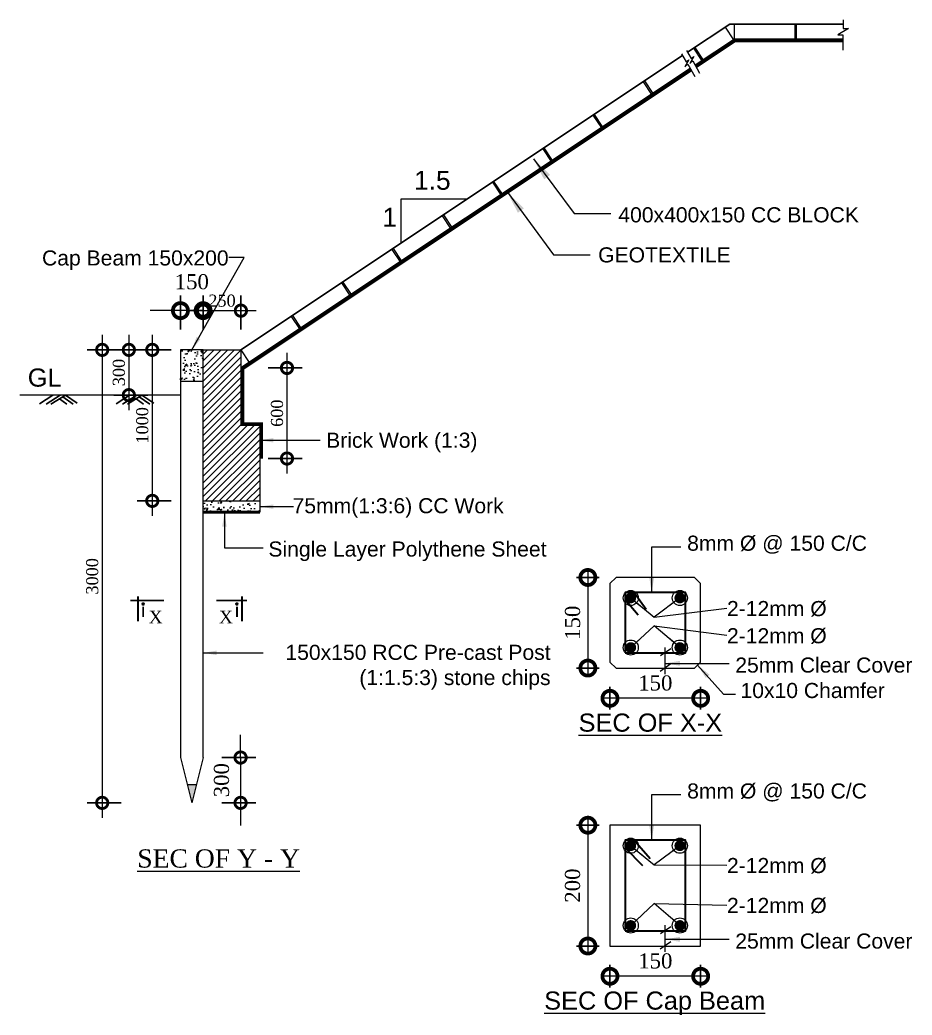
# Model space of a CAD drawing. Header units: millimetres. Extents: x -68595 to 8963, y 185076 to 197058.
# Drawn here: x -61958 to -56054, y 189259 to 195850 of the extents above; entities that cross this region are included whole.
import ezdxf

# ---------------------------------------------------------------- set-up
doc = ezdxf.new("R2010")
doc.units = ezdxf.units.MM
doc.header["$LTSCALE"] = 150
doc.header["$PDMODE"] = 35
for name, color, linetype, lineweight in [('Dimision', 4, 'Continuous', 9), ('Hatching', 35, 'Continuous', 18), ('Rod', 12, 'Continuous', 35), ('Structue', 7, 'Continuous', 18), ('Text', 7, 'Continuous', 15)]:
    doc.layers.add(name, color=color, linetype=linetype, lineweight=lineweight)
doc.layers.add('Pile', color=7, linetype='Continuous')
doc.styles.add('ROMANS', font='arial.ttf', dxfattribs={"height": 200})
doc.styles.get("Standard").update_dxf_attribs({"font": 'times.ttf'})
doc.dimstyles.new('ISO-25', dxfattribs={"dimtxt": 75, "dimasz": 50, "dimexe": 75, "dimexo": 45.625, "dimgap": 20, "dimtad": 1, "dimtoh": 1, "dimdec": 1, "dimdsep": 46, "dimtxsty": 'Standard', "dimblk": 'DOT', "dimcen": 300, "dimclrd": 256, "dimclre": 256, "dimclrt": 256, "dimadec": 0, "dimazin": 0, "dimtfac": 1, "dimtdec": 1, "dimtix": 1, "dimtmove": 0, "dimatfit": 3, "dimfxl": 75, "dimlwd": -1, "dimarcsym": 0})

# ---------------------------------------------------------------- blocks, each defined once
blk = doc.blocks.new('_DotSmall')
at = {"color": 0, "linetype": 'ByBlock', "const_width": 0.5}
blk.add_lwpolyline([(-0.0625, 0, 1), (0.0625, 0, 1)], format="xyb", close=True, dxfattribs=at)
blk = doc.blocks.new('*D3')
at = {"layer": 'Defpoints', "color": 0, "transparency": 16777216}
for p in [(-60895.3, 193924.2), (-60895.3, 193664.5), (-60745.3, 193664.5)]:
    blk.add_point(p, dxfattribs=at)
at = {"layer": 'Dimision', "lineweight": -2, "transparency": 16777216}
for p, q in [((-60895.3, 193799.2), (-60895.3, 194024.2)), ((-60745.3, 193799.2), (-60745.3, 194024.2))]:
    blk.add_line(p, q, dxfattribs=at)
at = {"layer": 'Dimision', "transparency": 16777216}
for p, q in [((-60895.3, 193924.2), (-61095.3, 193924.2)), ((-60745.3, 193924.2), (-60895.3, 193924.2)), ((-60745.3, 193924.2), (-60545.3, 193924.2))]:
    blk.add_line(p, q, dxfattribs=at)
at = {"layer": 'Dimision', "transparency": 16777216, "xscale": 200, "yscale": 200, "zscale": 200}
blk.add_blockref('_DotSmall', (-60895.3, 193924.2), dxfattribs=at)
at = {"layer": 'Dimision', "transparency": 16777216, "xscale": 200, "yscale": 200, "zscale": 200, "rotation": 180}
blk.add_blockref('_DotSmall', (-60745.3, 193924.2), dxfattribs=at)
at = {"layer": 'Dimision', "transparency": 16777216, "insert": (-60820.3, 194115), "char_height": 100, "attachment_point": 5}
blk.add_mtext('150', dxfattribs=at)
blk = doc.blocks.new('*D24')
at = {"layer": 'Defpoints', "color": 0, "transparency": 16777216}
for p in [(-60495.3, 193924.2), (-60745.3, 193664.5), (-60495.3, 193664.5)]:
    blk.add_point(p, dxfattribs=at)
at = {"layer": 'Dimision', "lineweight": -2, "transparency": 16777216}
for p, q in [((-60745.3, 193799.2), (-60745.3, 194024.2)), ((-60495.3, 193799.2), (-60495.3, 194024.2))]:
    blk.add_line(p, q, dxfattribs=at)
at = {"layer": 'Dimision', "transparency": 16777216}
blk.add_line((-60845.3, 193924.2), (-60395.3, 193924.2), dxfattribs=at)
at = {"layer": 'Dimision', "transparency": 16777216, "xscale": 150, "yscale": 150, "zscale": 150, "rotation": 180}
blk.add_blockref('_DotSmall', (-60745.3, 193924.2), dxfattribs=at)
at = {"layer": 'Dimision', "transparency": 16777216, "xscale": 150, "yscale": 150, "zscale": 150}
blk.add_blockref('_DotSmall', (-60495.3, 193924.2), dxfattribs=at)
at = {"layer": 'Dimision', "transparency": 16777216, "insert": (-60620.3, 193989.9), "char_height": 80, "attachment_point": 5}
blk.add_mtext('250', dxfattribs=at)
blk = doc.blocks.new('_Dot')
at = {"color": 0, "linetype": 'ByBlock', "lineweight": -2}
blk.add_line((-0.5, 0), (-1, 0), dxfattribs=at)
at = {"color": 0, "linetype": 'ByBlock', "const_width": 0.5}
blk.add_lwpolyline([(-0.25, 0, 1), (0.25, 0, 1)], format="xyb", close=True, dxfattribs=at)
blk = doc.blocks.new('*D13')
at = {"layer": 'Defpoints', "color": 0, "transparency": 16777216}
for p in [(-60784.5, 193664.5), (-61081.8, 192664.5), (-60784.5, 192664.5)]:
    blk.add_point(p, dxfattribs=at)
at = {"layer": 'Dimision', "transparency": 16777216}
blk.add_line((-61081.8, 193764.5), (-61081.8, 192564.5), dxfattribs=at)
at = {"layer": 'Dimision', "lineweight": -2, "transparency": 16777216}
for p, q in [((-60956.8, 193664.5), (-61181.8, 193664.5)), ((-60956.8, 192664.5), (-61181.8, 192664.5))]:
    blk.add_line(p, q, dxfattribs=at)
at = {"layer": 'Dimision', "transparency": 16777216, "xscale": 150, "yscale": 150, "zscale": 150}
for p, rotation in [((-61081.8, 193664.5), 90), ((-61081.8, 192664.5), 270)]:
    blk.add_blockref('_DotSmall', p, dxfattribs=dict(at, rotation=rotation))
at = {"layer": 'Dimision', "transparency": 16777216, "insert": (-61147.5, 193164.5), "char_height": 80, "attachment_point": 5, "rotation": 90}
blk.add_mtext('1000', dxfattribs=at)
blk = doc.blocks.new('*D15')
at = {"layer": 'Defpoints', "color": 0, "transparency": 16777216}
for p in [(-60745.3, 190964.6), (-60820.3, 190664.5), (-60497.4, 190664.5)]:
    blk.add_point(p, dxfattribs=at)
at = {"layer": 'Dimision', "transparency": 16777216}
for p, q in [((-60497.4, 190964.6), (-60497.4, 191114.6)), ((-60497.4, 190964.6), (-60497.4, 190664.5)), ((-60497.4, 190664.5), (-60497.4, 190514.5))]:
    blk.add_line(p, q, dxfattribs=at)
at = {"layer": 'Dimision', "lineweight": -2, "transparency": 16777216}
for p, q in [((-60622.4, 190964.6), (-60397.4, 190964.6)), ((-60622.4, 190664.5), (-60397.4, 190664.5))]:
    blk.add_line(p, q, dxfattribs=at)
at = {"layer": 'Dimision', "transparency": 16777216, "xscale": 150, "yscale": 150, "zscale": 150}
for p, rotation in [((-60497.4, 190964.6), 270), ((-60497.4, 190664.5), 90)]:
    blk.add_blockref('_DotSmall', p, dxfattribs=dict(at, rotation=rotation))
at = {"layer": 'Dimision', "transparency": 16777216, "insert": (-60623.3, 190814.6), "char_height": 100, "attachment_point": 5, "rotation": 90}
blk.add_mtext('300', dxfattribs=at)
blk = doc.blocks.new('*D16')
at = {"layer": 'Defpoints', "color": 0, "transparency": 16777216}
for p in [(-60905.4, 193664.5), (-61236.8, 193364.5), (-60905.4, 193364.5)]:
    blk.add_point(p, dxfattribs=at)
at = {"layer": 'Dimision', "transparency": 16777216}
blk.add_line((-61236.8, 193764.5), (-61236.8, 193264.5), dxfattribs=at)
at = {"layer": 'Dimision', "lineweight": -2, "transparency": 16777216}
for p, q in [((-61111.8, 193664.5), (-61336.8, 193664.5)), ((-61111.8, 193364.5), (-61336.8, 193364.5))]:
    blk.add_line(p, q, dxfattribs=at)
at = {"layer": 'Dimision', "transparency": 16777216, "xscale": 150, "yscale": 150, "zscale": 150}
for p, rotation in [((-61236.8, 193664.5), 90), ((-61236.8, 193364.5), 270)]:
    blk.add_blockref('_DotSmall', p, dxfattribs=dict(at, rotation=rotation))
at = {"layer": 'Dimision', "transparency": 16777216, "insert": (-61302.5, 193514.5), "char_height": 80, "attachment_point": 5, "rotation": 90}
blk.add_mtext('300', dxfattribs=at)
blk = doc.blocks.new('*D20')
at = {"layer": 'Defpoints', "color": 0, "transparency": 16777216}
for p in [(-61038.9, 193664.5), (-61413.1, 190664.5), (-61038.9, 190664.5)]:
    blk.add_point(p, dxfattribs=at)
at = {"layer": 'Dimision', "transparency": 16777216}
blk.add_line((-61413.1, 193764.5), (-61413.1, 190564.5), dxfattribs=at)
at = {"layer": 'Dimision', "lineweight": -2, "transparency": 16777216}
for p, q in [((-61288.1, 193664.5), (-61513.1, 193664.5)), ((-61288.1, 190664.5), (-61513.1, 190664.5))]:
    blk.add_line(p, q, dxfattribs=at)
at = {"layer": 'Dimision', "transparency": 16777216, "xscale": 150, "yscale": 150, "zscale": 150}
for p, rotation in [((-61413.1, 193664.5), 90), ((-61413.1, 190664.5), 270)]:
    blk.add_blockref('_DotSmall', p, dxfattribs=dict(at, rotation=rotation))
at = {"layer": 'Dimision', "transparency": 16777216, "insert": (-61478.8, 192164.5), "char_height": 80, "attachment_point": 5, "rotation": 90}
blk.add_mtext('3000', dxfattribs=at)
blk = doc.blocks.new('*D30')
at = {"layer": 'Defpoints', "color": 0, "ltscale": 10, "transparency": 16777216}
for p in [(-58053.1, 191557.2), (-57453.1, 191557.2), (-58053.1, 191356.9)]:
    blk.add_point(p, dxfattribs=at)
at = {"layer": 'Dimision', "lineweight": -2, "ltscale": 10, "transparency": 16777216}
for p, q in [((-58053.1, 191431.9), (-58053.1, 191281.9)), ((-57453.1, 191431.9), (-57453.1, 191281.9))]:
    blk.add_line(p, q, dxfattribs=at)
at = {"layer": 'Dimision', "ltscale": 10, "transparency": 16777216}
blk.add_line((-57393.1, 191356.9), (-58113.1, 191356.9), dxfattribs=at)
at = {"layer": 'Dimision', "ltscale": 10, "transparency": 16777216, "xscale": 200, "yscale": 200, "zscale": 200, "rotation": 180}
blk.add_blockref('_DotSmall', (-58053.1, 191356.9), dxfattribs=at)
at = {"layer": 'Dimision', "ltscale": 10, "transparency": 16777216, "xscale": 200, "yscale": 200, "zscale": 200}
blk.add_blockref('_DotSmall', (-57453.1, 191356.9), dxfattribs=at)
at = {"layer": 'Dimision', "ltscale": 10, "transparency": 16777216, "insert": (-57753.1, 191457.8), "char_height": 100, "attachment_point": 5}
blk.add_mtext('150', dxfattribs=at)
blk = doc.blocks.new('*D31')
at = {"layer": 'Defpoints', "color": 0, "ltscale": 10, "transparency": 16777216}
for p in [(-58053.1, 192157.2), (-58199.4, 191557.2), (-58013.1, 191557.2)]:
    blk.add_point(p, dxfattribs=at)
at = {"layer": 'Dimision', "ltscale": 10, "transparency": 16777216}
blk.add_line((-58199.4, 192217.2), (-58199.4, 191497.2), dxfattribs=at)
at = {"layer": 'Dimision', "lineweight": -2, "ltscale": 10, "transparency": 16777216}
for p, q in [((-58124.4, 192157.2), (-58274.4, 192157.2)), ((-58124.4, 191557.2), (-58274.4, 191557.2))]:
    blk.add_line(p, q, dxfattribs=at)
at = {"layer": 'Dimision', "ltscale": 10, "transparency": 16777216, "xscale": 200, "yscale": 200, "zscale": 200}
for p, rotation in [((-58199.4, 192157.2), 90), ((-58199.4, 191557.2), 270)]:
    blk.add_blockref('_DotSmall', p, dxfattribs=dict(at, rotation=rotation))
at = {"layer": 'Dimision', "ltscale": 10, "transparency": 16777216, "insert": (-58300.2, 191857.2), "char_height": 100, "attachment_point": 5, "rotation": 90}
blk.add_mtext('150', dxfattribs=at)
blk = doc.blocks.new('*D33')
at = {"layer": 'Defpoints', "color": 0, "ltscale": 10, "transparency": 16777216}
for p in [(-58053.1, 189716.5), (-57453.1, 189716.5), (-58053.1, 189516.2)]:
    blk.add_point(p, dxfattribs=at)
at = {"layer": 'Dimision', "lineweight": -2, "ltscale": 10, "transparency": 16777216}
for p, q in [((-58053.1, 189591.2), (-58053.1, 189441.2)), ((-57453.1, 189591.2), (-57453.1, 189441.2))]:
    blk.add_line(p, q, dxfattribs=at)
at = {"layer": 'Dimision', "ltscale": 10, "transparency": 16777216}
blk.add_line((-57393.1, 189516.2), (-58113.1, 189516.2), dxfattribs=at)
at = {"layer": 'Dimision', "ltscale": 10, "transparency": 16777216, "xscale": 200, "yscale": 200, "zscale": 200, "rotation": 180}
blk.add_blockref('_DotSmall', (-58053.1, 189516.2), dxfattribs=at)
at = {"layer": 'Dimision', "ltscale": 10, "transparency": 16777216, "xscale": 200, "yscale": 200, "zscale": 200}
blk.add_blockref('_DotSmall', (-57453.1, 189516.2), dxfattribs=at)
at = {"layer": 'Dimision', "ltscale": 10, "transparency": 16777216, "insert": (-57753.1, 189617.1), "char_height": 100, "attachment_point": 5}
blk.add_mtext('150', dxfattribs=at)
blk = doc.blocks.new('*D34')
at = {"layer": 'Defpoints', "color": 0, "ltscale": 10, "transparency": 16777216}
for p in [(-58053.1, 190516.5), (-58199.4, 189716.5), (-58053.1, 189716.5)]:
    blk.add_point(p, dxfattribs=at)
at = {"layer": 'Dimision', "ltscale": 10, "transparency": 16777216}
blk.add_line((-58199.4, 190576.5), (-58199.4, 189656.5), dxfattribs=at)
at = {"layer": 'Dimision', "lineweight": -2, "ltscale": 10, "transparency": 16777216}
for p, q in [((-58124.4, 190516.5), (-58274.4, 190516.5)), ((-58124.4, 189716.5), (-58274.4, 189716.5))]:
    blk.add_line(p, q, dxfattribs=at)
at = {"layer": 'Dimision', "ltscale": 10, "transparency": 16777216, "xscale": 200, "yscale": 200, "zscale": 200}
for p, rotation in [((-58199.4, 190516.5), 90), ((-58199.4, 189716.5), 270)]:
    blk.add_blockref('_DotSmall', p, dxfattribs=dict(at, rotation=rotation))
at = {"layer": 'Dimision', "ltscale": 10, "transparency": 16777216, "insert": (-58300.2, 190116.5), "char_height": 100, "attachment_point": 5, "rotation": 90}
blk.add_mtext('200', dxfattribs=at)
blk = doc.blocks.new('*D77')
at = {"layer": 'Defpoints', "color": 0, "transparency": 16777216}
for p in [(-60481.7, 193544.8), (-60341.9, 192944.8), (-60190.3, 192944.8)]:
    blk.add_point(p, dxfattribs=at)
at = {"layer": 'Dimision', "transparency": 16777216}
blk.add_line((-60190.3, 193644.8), (-60190.3, 192844.8), dxfattribs=at)
at = {"layer": 'Dimision', "lineweight": -2, "transparency": 16777216}
for p, q in [((-60315.3, 193544.8), (-60090.3, 193544.8)), ((-60315.3, 192944.8), (-60090.3, 192944.8))]:
    blk.add_line(p, q, dxfattribs=at)
at = {"layer": 'Dimision', "transparency": 16777216, "xscale": 150, "yscale": 150, "zscale": 150}
for p, rotation in [((-60190.3, 193544.8), 90), ((-60190.3, 192944.8), 270)]:
    blk.add_blockref('_DotSmall', p, dxfattribs=dict(at, rotation=rotation))
at = {"layer": 'Dimision', "transparency": 16777216, "insert": (-60256, 193244.8), "char_height": 80, "attachment_point": 5, "rotation": 90}
blk.add_mtext('600', dxfattribs=at)

msp = doc.modelspace()

# ---------------------------------------------------------------- hatches: boundary and pattern name
at = {"layer": 'Dimision', "ltscale": 10}
h = msp.add_hatch(color=256, dxfattribs=at)
h.dxf.hatch_style = 1
h.paths.add_polyline_path([(-60789.91, 190786.1), (-60850.68, 190786.1), (-60820.29, 190664.54)])
at = {"layer": 'Hatching', "ltscale": 10}
h = msp.add_hatch(dxfattribs=at)
h.set_pattern_fill('AR-CONC', color=256, scale=0.5, style=0)
h.set_pattern_definition([(50, (1708.33, -42462.21), (91.092334, -7.969543), [9.525, -104.775]), (355, (1708.33, -42462.21), (-17.62171, 95.528423), [7.62, -83.820292]), (100.451445, (1715.92, -42462.87), (73.470624, 87.558876), [8.095004, -89.045122]), (46.1842, (1708.33, -42436.81), (135.53952, -21.021164), [14.2875, -157.1625]), (96.63556, (1719.62, -42438.56), (118.70207, 123.71306), [12.14251, -133.567804]), (351.18415, (1708.33, -42436.8), (118.70207, 123.71306), [11.42998, -125.729866]), (21, (1721.03, -42443.16), (75.807196, -51.1326), [9.525, -104.775]), (326, (1721.03, -42443.16), (30.901014, 92.093983), [7.62, -83.82]), (71.451445, (1727.34, -42447.42), (106.70821, 40.961384), [8.095004, -89.04497]), (37.5, (1708.327, -42462.206), (1.5443016, 42.2775194), [0, -82.804, 0, -85.09, 0, -84.1375]), (7.5, (1708.327, -42462.206), (33.409831, 50.090287), [0, -48.514, 0, -80.899, 0, -32.0675]), (327.5, (1680.006, -42462.206), (67.7952976, -2.864372), [0, -31.75, 0, -99.06, 0, -131.445]), (317.5, (1667.306, -42462.206), (74.06459, 12.713246), [0, -41.275, 0, -65.786, 0, -93.345])])
h.paths.add_polyline_path([(-60745.29, 193664.54), (-60895.29, 193664.54), (-60895.29, 193453.98), (-60745.29, 193453.98)])
h = msp.add_hatch(dxfattribs=at)
h.set_pattern_fill('ANSI31', color=256, scale=10, style=0)
h.set_pattern_definition([(45, (-13483.35, -41171.98), (-22.4506403, 22.4506403), [])])
h.paths.add_polyline_path([(-60370.29, 193164.54), (-60495.29, 193164.54), (-60495.29, 193664.54), (-60745.29, 193664.54), (-60745.29, 192664.54), (-60370.29, 192664.54)])
h = msp.add_hatch(dxfattribs=at)
h.set_pattern_fill('AR-CONC', color=256, scale=0.5, style=0)
h.set_pattern_definition([(50, (-12732.26, -40821.34), (91.092334, -7.969543), [9.525, -104.775]), (355, (-12732.26, -40821.34), (-17.62171, 95.528423), [7.62, -83.820292]), (100.451445, (-12724.67, -40822.005), (73.470624, 87.558876), [8.095004, -89.045122]), (46.1842, (-12732.26, -40795.94), (135.53952, -21.021164), [14.2875, -157.1625]), (96.63556, (-12720.97, -40797.69), (118.70207, 123.71306), [12.14251, -133.567804]), (351.18415, (-12732.26, -40795.94), (118.70207, 123.71306), [11.42998, -125.729866]), (21, (-12719.56, -40802.29), (75.807196, -51.1326), [9.525, -104.775]), (326, (-12719.56, -40802.29), (30.901014, 92.093983), [7.62, -83.82]), (71.451445, (-12713.25, -40806.55), (106.70821, 40.961384), [8.095004, -89.04497]), (37.5, (-12732.263, -40821.34), (1.5443016, 42.2775194), [0, -82.804, 0, -85.09, 0, -84.1375]), (7.5, (-12732.263, -40821.34), (33.409831, 50.090287), [0, -48.514, 0, -80.899, 0, -32.0675]), (327.5, (-12760.584, -40821.34), (67.7952976, -2.864372), [0, -31.75, 0, -99.06, 0, -131.445]), (317.5, (-12773.284, -40821.34), (74.06459, 12.713246), [0, -41.275, 0, -65.786, 0, -93.345])])
h.paths.add_polyline_path([(-60370.29, 192589.54), (-60370.29, 192664.54), (-60745.29, 192664.54), (-60745.29, 192589.54)])
at = {"layer": 'Pile', "ltscale": 5}
h = msp.add_hatch(color=5, dxfattribs=at)
h.set_gradient(color1=(0, 0, 255), one_color=1, tint=1, name='CYLINDER')
h.paths.add_polyline_path([(-61148.44, 191981.41, -1), (-61135.43, 191981.41, -1)])
h = msp.add_hatch(color=5, dxfattribs=at)
h.set_gradient(color1=(0, 0, 255), one_color=1, tint=1, name='CYLINDER')
h.paths.add_polyline_path([(-60514.88, 191981.41, 1), (-60527.9, 191981.41, 1)])

# ---------------------------------------------------------------- linework, layer by layer
at = {"layer": 'Dimision'}
for p, q in [((-58999.73, 194661.58), (-59437.55, 194661.58)), ((-59437.55, 194661.58), (-59437.55, 194369.7))]:
    msp.add_line(p, q, dxfattribs=at)
at = {"layer": 'Dimision', "ltscale": 10}
msp.add_line((-60850.68, 190786.1), (-60789.91, 190786.1), dxfattribs=at)
for points in [[(-60745.29, 190964.58), (-60745.29, 193664.54), (-60895.29, 193664.54), (-60895.29, 190964.58)], [(-60895.29, 190964.58), (-60820.29, 190664.54)], [(-60745.29, 190964.58), (-60820.29, 190664.54)]]:
    msp.add_lwpolyline(points, dxfattribs=at)
at = {"layer": 'Dimision'}
for points in [[(-57650.8, 191683.99), (-57718.28, 191637.78)], [(-57689.92, 191694.47), (-57689.92, 191517.69)], [(-57650.37, 191585.74), (-57720.02, 191535.48)], [(-57650.8, 189843.29), (-57718.28, 189797.07)], [(-57689.92, 189853.76), (-57689.92, 189676.99)], [(-57650.37, 189745.04), (-57720.02, 189694.77)]]:
    msp.add_lwpolyline(points, dxfattribs=at)
at = {"layer": 'Hatching', "linetype": 'Continuous', "lineweight": 25}
for p, q in [((-61738.97, 193364.7), (-61826.98, 193308)), ((-61691.02, 193364.6), (-61784.37, 193305.26)), ((-61656.39, 193364.54), (-61752.14, 193305.22)), ((-61695.83, 193340.1), (-61646.51, 193304.09)), ((-61674.08, 193353.57), (-61604.3, 193304.92)), ((-61656.39, 193364.54), (-61578.59, 193310.38)), ((-61232.52, 193364.7), (-61320.54, 193308)), ((-61184.57, 193364.6), (-61277.92, 193305.26)), ((-61149.94, 193364.54), (-61245.69, 193305.22)), ((-61189.39, 193340.1), (-61140.07, 193304.09)), ((-61167.63, 193353.57), (-61097.85, 193304.92)), ((-61149.94, 193364.54), (-61072.15, 193310.38))]:
    msp.add_line(p, q, dxfattribs=at)
at = {"layer": 'Pile', "ltscale": 5}
for p, q in [((-61006.01, 192004.01), (-61225.78, 192004.01)), ((-60657.32, 192004.01), (-60455.58, 192004.01))]:
    msp.add_line(p, q, dxfattribs=at)
at = {"layer": 'Pile', "ltscale": 5, "const_width": 13.01}
for points in [[(-61175.47, 192031.39), (-61175.47, 191866.02)], [(-60487.85, 192031.39), (-60487.85, 191866.02)], [(-61141.94, 191963.18), (-61141.94, 191894.97)], [(-60521.39, 191963.18), (-60521.39, 191894.97)]]:
    msp.add_lwpolyline(points, dxfattribs=at)
at = {"layer": 'Pile', "ltscale": 5}
for centre in [(-61141.94, 191981.41), (-60521.39, 191981.41)]:
    msp.add_circle(centre, 6.51, dxfattribs=at)
at = {"layer": 'Rod', "ltscale": 3}
for p, q in [((-57893.8, 192057.2), (-57813.62, 191947.11)), ((-57953.11, 192011.41), (-57866.58, 191909.02)), ((-57892.48, 190416.5), (-57786.43, 190296.96)), ((-57953.11, 190366.45), (-57838.13, 190250.26))]:
    msp.add_line(p, q, dxfattribs=at)
for points in [[(-57953.11, 191657.2), (-57553.11, 191657.2), (-57553.11, 192057.2), (-57953.11, 192057.2)], [(-57953.11, 189816.5), (-57553.11, 189816.5), (-57553.11, 190416.5), (-57953.11, 190416.5)]]:
    msp.add_lwpolyline(points, close=True, dxfattribs=at)
at = {"layer": 'Rod', "ltscale": 10, "const_width": 35.78}
for points in [[(-57933.55, 192021.47, -1), (-57897.77, 192021.47, -1)], [(-57572.67, 192021.47, 1), (-57608.45, 192021.47, 1)], [(-57933.55, 191692.94, 1), (-57897.77, 191692.94, 1)], [(-57572.67, 191692.94, -1), (-57608.45, 191692.94, -1)], [(-57933.55, 190380.76, -1), (-57897.77, 190380.76, -1)], [(-57572.67, 190380.76, 1), (-57608.45, 190380.76, 1)], [(-57933.55, 189852.23, 1), (-57897.77, 189852.23, 1)], [(-57572.67, 189852.23, -1), (-57608.45, 189852.23, -1)]]:
    msp.add_lwpolyline(points, format="xyb", close=True, dxfattribs=at)
at = {"layer": 'Structue', "lineweight": 30, "ltscale": 3}
for p, q in [((-57539.52, 195635.05), (-57259.68, 195821.61)), ((-57259.68, 195821.61), (-56511.08, 195821.61)), ((-57488.65, 195548.78), (-57229.4, 195721.61)), ((-57229.4, 195721.61), (-56511.08, 195721.61)), ((-60495.29, 193664.54), (-57572.48, 195613.08)), ((-60495.29, 193544.35), (-57521.6, 195526.81))]:
    msp.add_line(p, q, dxfattribs=at)
at = {"layer": 'Structue', "ltscale": 3}
for p, q in [((-57228.2, 195709.94), (-57228.2, 195821.61)), ((-56828.2, 195709.94), (-56828.2, 195821.61)), ((-56818.2, 195709.94), (-56818.2, 195821.61)), ((-57290.26, 195801.23), (-57234.79, 195718.02)), ((-57499.91, 195661.46), (-57444.44, 195578.25)), ((-57491.59, 195667), (-57436.12, 195583.8)), ((-57832.73, 195439.58), (-57777.26, 195356.37)), ((-57824.41, 195445.12), (-57768.94, 195361.92)), ((-58165.55, 195217.7), (-58110.08, 195134.49)), ((-58157.23, 195223.24), (-58101.76, 195140.04)), ((-58498.37, 194995.82), (-58442.9, 194912.61)), ((-58490.05, 195001.36), (-58434.58, 194918.16)), ((-58831.19, 194773.94), (-58775.72, 194690.73)), ((-58822.87, 194779.48), (-58767.4, 194696.28)), ((-59155.69, 194557.6), (-59100.22, 194474.4)), ((-59164.01, 194552.06), (-59108.54, 194468.85)), ((-59164.01, 194552.06), (-59108.54, 194468.85)), ((-59496.83, 194330.18), (-59441.36, 194246.97)), ((-59488.51, 194335.72), (-59433.04, 194252.52)), ((-59829.65, 194108.3), (-59774.18, 194025.09)), ((-59821.33, 194113.84), (-59765.86, 194030.64)), ((-60162.47, 193886.42), (-60107, 193803.21)), ((-60154.15, 193891.96), (-60098.68, 193808.76)), ((-60745.29, 193664.54), (-60495.29, 193664.54)), ((-60495.29, 193664.54), (-60439.82, 193581.33)), ((-60495.29, 193664.54), (-60495.29, 193164.54)), ((-60370.29, 193164.54), (-60495.29, 193164.54)), ((-60370.29, 193164.54), (-60370.29, 192589.54)), ((-60745.29, 192664.54), (-60370.29, 192664.54))]:
    msp.add_line(p, q, dxfattribs=at)
at = {"layer": 'Structue', "linetype": 'Continuous'}
for p, q in [((-60745.29, 193453.98), (-60895.29, 193453.98)), ((-60895.29, 193364.54), (-61957.57, 193364.54))]:
    msp.add_line(p, q, dxfattribs=at)
at = {"layer": 'Structue', "lineweight": 50, "ltscale": 3}
msp.add_line((-60745.29, 192589.54), (-60370.29, 192589.54), dxfattribs=at)
at = {"layer": 'Structue', "linetype": 'Continuous'}
msp.add_lwpolyline([(-56511.08, 195849.55), (-56511.08, 195791.53), (-56475.06, 195791.53), (-56544.79, 195751.08), (-56511.21, 195751.08), (-56511.21, 195649.16)], dxfattribs=at)
at = {"layer": 'Structue', "lineweight": 30, "ltscale": 3, "const_width": 20}
for points in [[(-57483.54, 195539.72), (-57228.2, 195709.94)], [(-57229.4, 195709.94), (-56511.08, 195709.94)], [(-60481.73, 193540.92), (-57516.5, 195517.75)], [(-60481.73, 193544.79), (-60481.73, 193164.79)], [(-60495.29, 193174.99), (-60359.99, 193174.99)], [(-60359.48, 193184.99), (-60359.48, 192943.9)]]:
    msp.add_lwpolyline(points, dxfattribs=at)
at = {"layer": 'Structue', "ltscale": 3}
for points in [[(-57579.4, 195625.36), (-57549.53, 195572.29), (-57531.27, 195585.56), (-57557.82, 195538.3), (-57538.27, 195556.34), (-57492.55, 195475.27)], [(-57546.44, 195647.34), (-57516.57, 195594.27), (-57498.31, 195607.53), (-57524.87, 195560.27), (-57505.31, 195578.31), (-57459.59, 195497.24)]]:
    msp.add_lwpolyline(points, dxfattribs=at)
for points in [[(-58013.11, 191557.2), (-57493.11, 191557.2), (-57453.11, 191597.2), (-57453.11, 192117.2), (-57493.11, 192157.2), (-58013.11, 192157.2), (-58053.11, 192117.2), (-58053.11, 191597.2)], [(-58053.11, 189716.5), (-57453.11, 189716.5), (-57453.11, 190516.5), (-58053.11, 190516.5)]]:
    msp.add_lwpolyline(points, close=True, dxfattribs=at)

# ---------------------------------------------------------------- texts
at = {"layer": 'Text', "style": 'ROMANS'}
for s, height, p in [('1.5', 125, (-59349.99, 194724.69)), ('1', 125, (-59558.82, 194480.34)), ('400x400x150 CC BLOCK', 100, (-57997.67, 194508.82)), (' Cap Beam 150x200', 100, (-61850.1, 194223.17)), ('GEOTEXTILE', 100, (-58131.48, 194243.38)), ('GL', 120, (-61905.61, 193421)), ('Brick Work (1:3)', 100, (-59930.95, 193016.14)), ('Single Layer Polythene Sheet', 100, (-60313.39, 192295.62)), ('8mm %%C @ 150 C/C ', 100, (-57542.36, 192334.05)), ('2-12mm %%C  ', 100, (-57278.85, 191901.23)), ('2-12mm %%C  ', 100, (-57278.85, 191721.27)), ('25mm Clear Cover', 100, (-57223.76, 191527.01)), ('10x10 Chamfer', 100, (-57189.32, 191358.69)), ('8mm %%C @ 150 C/C ', 100, (-57542.36, 190693.35)), ('2-12mm %%C  ', 100, (-57278.85, 190199.42)), ('2-12mm %%C  ', 100, (-57278.85, 189935.24)), ('25mm Clear Cover', 100, (-57223.76, 189699.39))]:
    msp.add_text(s, height=height, dxfattribs=at).set_placement(p)
at = {"layer": 'Text'}
for p in [(-61105.05, 191853.14), (-60639.94, 191853.14)]:
    msp.add_text('X', height=84, dxfattribs=at).set_placement(p)
at = {"layer": 'Text', "ltscale": 50, "style": 'ROMANS'}
for s, p in [('%%USEC OF X-X', (-58260.91, 191135.92)), ('%%USEC OF Cap Beam', (-58488.41, 189295.22))]:
    msp.add_text(s, height=120, dxfattribs=at).set_placement(p)
at = {"layer": 'Text', "ltscale": 50}
msp.add_text('%%USEC OF Y - Y', height=120.96, dxfattribs=at).set_placement((-61181.03, 190235.75))
at = {"layer": 'Text', "char_height": 100, "attachment_point": 3, "style": 'ROMANS'}
for s, insert, width in [('75mm(1:3:6) CC Work', (-58756.4, 192682.25), 2031.8826), ('150x150 RCC Pre-cast Post (1:1.5:3) stone chips', (-58446.03, 191711.31), 1771.2301)]:
    msp.add_mtext(s, dxfattribs=dict(at, insert=insert, width=width))

# ---------------------------------------------------------------- dimensions: what is measured, and where the dimension line sits
at = {"layer": 'Dimision'}
for base, p1, p2, angle, text, override, picture, middle in [((-60895.29, 193924.16), (-60745.29, 193664.54), (-60895.29, 193664.54), 180, '150', {"dimtxt": 100, "dimasz": 200, "dimexe": 100, "dimexo": 25, "dimgap": 140, "dimblk1": 'DotSmall', "dimblk2": 'DotSmall', "dimsah": 1, "dimdle": 100, "dimfxl": 125, "dimfxlon": 1}, '*D3', (-60820.29, 194115.03)), ((-60495.29, 193924.16), (-60745.29, 193664.54), (-60495.29, 193664.54), 180, '250', {"dimtxt": 80, "dimasz": 150, "dimexe": 100, "dimexo": 25, "dimgap": 25, "dimblk1": 'DotSmall', "dimblk2": 'DotSmall', "dimsah": 1, "dimdle": 100, "dimfxl": 125, "dimfxlon": 1}, '*D24', (-60620.29, 193989.86)), ((-61236.82, 193364.54), (-60905.41, 193664.54), (-60905.41, 193364.54), 90, '300', {"dimtxt": 80, "dimasz": 150, "dimexe": 100, "dimexo": 25, "dimgap": 25, "dimblk1": 'DotSmall', "dimblk2": 'DotSmall', "dimsah": 1, "dimdle": 100, "dimfxl": 125, "dimfxlon": 1}, '*D16', (-61302.51, 193514.54))]:
    dim = msp.add_linear_dim(base=base, p1=p1, p2=p2, angle=angle, text=text, dimstyle='ISO-25', override=override, dxfattribs=at)
    dim.commit()
    dim.dimension.update_dxf_attribs({"geometry": picture, "text_midpoint": middle})
for base, p1, p2, override, picture, middle in [((-61413.1, 190664.54), (-61038.89, 193664.54), (-61038.89, 190664.54), {"dimtxt": 80, "dimasz": 150, "dimexe": 100, "dimexo": 25, "dimgap": 25, "dimblk1": 'DotSmall', "dimblk2": 'DotSmall', "dimsah": 1, "dimdle": 100, "dimfxl": 125, "dimfxlon": 1}, '*D20', (-61478.79, 192164.54)), ((-60190.29, 192944.78), (-60481.73, 193544.79), (-60341.94, 192944.78), {"dimtxt": 80, "dimasz": 150, "dimexe": 100, "dimexo": 25, "dimgap": 25, "dimblk1": 'DotSmall', "dimblk2": 'DotSmall', "dimsah": 1, "dimdle": 100, "dimfxl": 125, "dimfxlon": 1}, '*D77', (-60255.98, 193244.78)), ((-60497.39, 190664.54), (-60745.29, 190964.58), (-60820.29, 190664.54), {"dimtxt": 100, "dimasz": 150, "dimexe": 100, "dimexo": 25, "dimgap": 75, "dimblk1": 'DotSmall', "dimblk2": 'DotSmall', "dimsah": 1, "dimdle": 100, "dimfxl": 125, "dimfxlon": 1}, '*D15', (-60623.25, 190814.56))]:
    dim = msp.add_linear_dim(base=base, p1=p1, p2=p2, angle=90, dimstyle='ISO-25', override=override, dxfattribs=at)
    dim.commit()
    dim.dimension.update_dxf_attribs({"geometry": picture, "text_midpoint": middle})
dim = msp.add_linear_dim(base=(-61081.78, 192664.54), p1=(-60784.54, 193664.54), p2=(-60784.54, 192664.54), angle=90, text='1000', dimstyle='ISO-25', override={"dimtxt": 80, "dimasz": 150, "dimexe": 100, "dimexo": 25, "dimgap": 25, "dimblk1": 'DotSmall', "dimblk2": 'DotSmall', "dimsah": 1, "dimdle": 100, "dimfxl": 125, "dimfxlon": 1}, dxfattribs=at)
dim.commit()
dim.dimension.update_dxf_attribs({"geometry": '*D13', "text_midpoint": (-61081.78, 193164.54), "dimtype": 160})
at = {"layer": 'Dimision', "ltscale": 10}
for base, p1, p2, picture, middle in [((-58199.37, 191557.2), (-58053.11, 192157.2), (-58013.11, 191557.2), '*D31', (-58300.23, 191857.2)), ((-58199.37, 189716.5), (-58053.11, 190516.5), (-58053.11, 189716.5), '*D34', (-58300.23, 190116.5))]:
    dim = msp.add_linear_dim(base=base, p1=p1, p2=p2, angle=90, dimstyle='ISO-25', override={"dimtxt": 100, "dimasz": 200, "dimgap": 50, "dimlfac": 0.25, "dimblk1": 'DotSmall', "dimblk2": 'DotSmall', "dimsah": 1, "dimdle": 60, "dimfxlon": 1}, dxfattribs=at)
    dim.commit()
    dim.dimension.update_dxf_attribs({"geometry": picture, "text_midpoint": middle})
for base, p1, p2, picture, middle in [((-58053.11, 191356.9), (-57453.11, 191557.2), (-58053.11, 191557.2), '*D30', (-57753.11, 191457.76)), ((-58053.11, 189516.19), (-57453.11, 189716.5), (-58053.11, 189716.5), '*D33', (-57753.11, 189617.06))]:
    dim = msp.add_linear_dim(base=base, p1=p1, p2=p2, dimstyle='ISO-25', override={"dimtxt": 100, "dimasz": 200, "dimgap": 50, "dimlfac": 0.25, "dimblk1": 'DotSmall', "dimblk2": 'DotSmall', "dimsah": 1, "dimdle": 60, "dimfxlon": 1}, dxfattribs=at)
    dim.commit()
    dim.dimension.update_dxf_attribs({"geometry": picture, "text_midpoint": middle})

# ---------------------------------------------------------------- leaders
at = {"layer": 'Dimision'}
for points, override in [([(-58558.74, 194928.44), (-58289.68, 194568.57), (-58047.27, 194568.57)], {"dimasz": 150, "dimtad": 0}), ([(-58731.45, 194707.78), (-58427.56, 194293.41), (-58185.15, 194293.41)], {"dimasz": 150, "dimtad": 0}), ([(-57777.08, 192058.31), (-57777.08, 192359.62), (-57583.35, 192359.62)], {"dimasz": 100, "dimtad": 0}), ([(-57689.92, 191588.48), (-57391.61, 191588.48), (-57265.18, 191588.48)], {"dimasz": 100, "dimtad": 0}), ([(-57473.11, 191577.2), (-57301.3, 191383.95), (-57222.06, 191383.95)], {"dimasz": 100, "dimtad": 0}), ([(-57777.08, 190417.61), (-57777.08, 190718.91), (-57583.35, 190718.91)], {"dimasz": 100, "dimtad": 0}), ([(-57689.92, 189760.86), (-57391.61, 189760.86), (-57265.18, 189760.86)], {"dimasz": 100, "dimtad": 0})]:
    msp.add_leader(points, dimstyle='ISO-25', override=override, dxfattribs=at)
at = {"layer": 'Dimision', "ltscale": 10}
for points, override in [([(-60820.29, 193664.54), (-60473.56, 194276.63), (-60575.91, 194276.63)], {"dimasz": 90, "dimtad": 0, "dimfxl": 60, "dimfxlon": 1}), ([(-60370.29, 193065.65), (-59970.81, 193065.65)], {"dimasz": 90, "dimgap": 20, "dimtad": 0, "dimfxl": 60, "dimfxlon": 1}), ([(-60604.3, 192584.44), (-60604.3, 192354.05), (-60347.39, 192354.05)], {"dimasz": 90, "dimtad": 0, "dimfxl": 60, "dimfxlon": 1}), ([(-60370.29, 192626.18), (-60147.01, 192626.18)], {"dimasz": 90, "dimgap": 20, "dimtad": 0, "dimfxl": 60, "dimfxlon": 1}), ([(-57915.66, 192021.47), (-57759.98, 191894.88), (-57280.84, 191953.95)], {"dimasz": 100, "dimgap": 20, "dimtad": 0, "dimldrblk": 'DotBlank', "dimfxl": 50, "dimfxlon": 1, "dimarcsym": 1}), ([(-57590.56, 192021.47), (-57759.98, 191894.88), (-57280.84, 191953.95)], {"dimasz": 100, "dimgap": 20, "dimtad": 0, "dimldrblk": 'DotBlank', "dimfxl": 50, "dimfxlon": 1, "dimarcsym": 1}), ([(-57915.66, 191692.94), (-57759.98, 191837.84), (-57280.84, 191773.98)], {"dimasz": 100, "dimgap": 20, "dimtad": 0, "dimldrblk": 'DotBlank', "dimfxl": 50, "dimfxlon": 1, "dimarcsym": 1}), ([(-57590.56, 191692.94), (-57759.98, 191837.84), (-57280.84, 191773.98)], {"dimasz": 100, "dimgap": 20, "dimtad": 0, "dimldrblk": 'DotBlank', "dimfxl": 50, "dimfxlon": 1, "dimarcsym": 1}), ([(-60745.29, 191657.87), (-60347.55, 191657.87)], {"dimasz": 90, "dimtad": 0, "dimfxl": 60, "dimfxlon": 1}), ([(-57915.66, 190380.76), (-57759.98, 190254.18), (-57280.84, 190252.14)], {"dimasz": 100, "dimgap": 20, "dimtad": 0, "dimldrblk": 'DotBlank', "dimfxl": 50, "dimfxlon": 1, "dimarcsym": 1}), ([(-57590.56, 190380.76), (-57759.98, 190254.18), (-57280.84, 190252.14)], {"dimasz": 100, "dimgap": 20, "dimtad": 0, "dimldrblk": 'DotBlank', "dimfxl": 50, "dimfxlon": 1, "dimarcsym": 1}), ([(-57915.66, 189852.23), (-57759.98, 189997.14), (-57280.84, 189987.95)], {"dimasz": 100, "dimgap": 20, "dimtad": 0, "dimldrblk": 'DotBlank', "dimfxl": 50, "dimfxlon": 1, "dimarcsym": 1}), ([(-57590.56, 189852.23), (-57759.98, 189997.14), (-57280.84, 189987.95)], {"dimasz": 100, "dimgap": 20, "dimtad": 0, "dimldrblk": 'DotBlank', "dimfxl": 50, "dimfxlon": 1, "dimarcsym": 1})]:
    msp.add_leader(points, dimstyle='ISO-25', override=override, dxfattribs=at)

doc.saveas('drawing.dxf')
